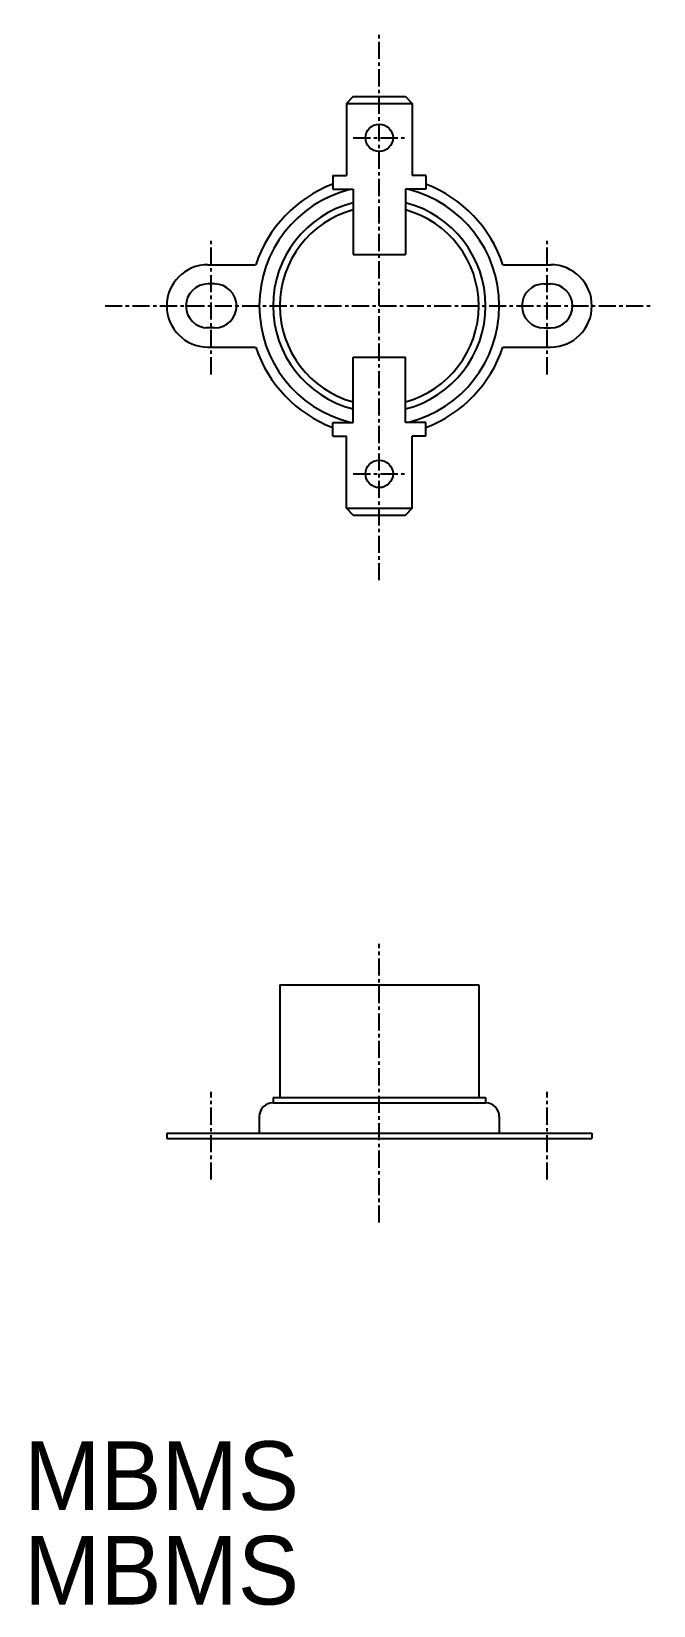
# Model space of a CAD drawing. Extents: x -389 to -344, y 196 to 311.
import ezdxf

# ---------------------------------------------------------------- set-up
doc = ezdxf.new("R2010")
doc.units = 0
doc.linetypes.add('CENTER', pattern=[2, 1.25, -0.25, 0.25, -0.25])
doc.layers.get('0').update_dxf_attribs({"linetype": 'CONTINUOUS'})
doc.layers.add('CENTER', color=1, linetype='CENTER')

msp = doc.modelspace()

# ---------------------------------------------------------------- linework, layer by layer
at = {"color": 7, "linetype": 'CONTINUOUS'}
for p, q in [((-365.84, 305.9), (-366.34, 305.4)), ((-366.34, 305.4), (-361.54, 305.4)), ((-366.34, 305.4), (-366.34, 300.15)), ((-365.84, 305.9), (-362.04, 305.9)), ((-362.04, 305.9), (-361.54, 305.4)), ((-361.54, 305.4), (-361.54, 300.15)), ((-367.34, 300.15), (-366.34, 300.15)), ((-367.34, 300.15), (-367.34, 299.15)), ((-360.54, 300.15), (-361.54, 300.15)), ((-360.54, 300.15), (-360.54, 299.15)), ((-367.34, 299.15), (-365.84, 299.15)), ((-365.84, 299.15), (-365.84, 294.4)), ((-362.04, 299.15), (-362.04, 294.4)), ((-360.54, 299.15), (-362.04, 299.15)), ((-365.84, 294.4), (-362.04, 294.4)), ((-376.44, 293.65), (-372.96, 293.65)), ((-354.93, 293.65), (-351.44, 293.65)), ((-375.94, 292.25), (-376.44, 292.25)), ((-351.94, 292.25), (-351.44, 292.25)), ((-375.94, 289.05), (-376.56, 289.06)), ((-351.94, 289.05), (-351.44, 289.05)), ((-376.44, 287.65), (-372.96, 287.65)), ((-365.84, 282.15), (-365.84, 286.9)), ((-365.84, 286.9), (-362.04, 286.9)), ((-362.04, 282.15), (-362.04, 286.9)), ((-354.93, 287.65), (-351.44, 287.65)), ((-367.34, 282.15), (-365.84, 282.15)), ((-367.34, 281.15), (-367.34, 282.15)), ((-367.34, 281.15), (-366.34, 281.15)), ((-366.34, 275.9), (-366.34, 281.15)), ((-360.54, 282.15), (-362.04, 282.15)), ((-360.54, 281.15), (-361.54, 281.15)), ((-361.54, 275.9), (-361.54, 281.15)), ((-360.54, 281.15), (-360.54, 282.15)), ((-365.84, 275.4), (-366.34, 275.9)), ((-366.34, 275.9), (-361.54, 275.9)), ((-366.34, 275.9), (-365.84, 275.4)), ((-365.84, 275.4), (-362.04, 275.4)), ((-365.84, 275.4), (-362.04, 275.4)), ((-362.04, 275.4), (-361.54, 275.9)), ((-361.54, 275.9), (-362.04, 275.4)), ((-371.19, 241.16), (-356.69, 241.16)), ((-371.19, 241.16), (-371.19, 232.96)), ((-356.69, 241.16), (-356.69, 232.96)), ((-371.69, 232.96), (-371.69, 232.56)), ((-371.69, 232.96), (-356.2, 232.96)), ((-356.2, 232.96), (-356.2, 232.56)), ((-371.69, 232.56), (-356.19, 232.56)), ((-372.69, 231.56), (-372.69, 230.36)), ((-355.19, 231.56), (-355.19, 230.36)), ((-379.44, 230.36), (-348.44, 230.36)), ((-379.44, 230.36), (-379.44, 229.96)), ((-379.44, 229.96), (-348.44, 229.96)), ((-348.44, 230.36), (-348.44, 229.96))]:
    msp.add_line(p, q, dxfattribs=at)
for centre in [(-363.94, 302.9), (-363.94, 278.4)]:
    msp.add_circle(centre, 1, dxfattribs=at)
for centre, radius, start, end in [((-363.94, 290.65), 9.5, 110.971, 161.5915), ((-363.94, 290.65), 9.5, 18.4085, 69.029), ((-363.94, 290.65), 8.75, 104.1914, 255.8086), ((-363.94, 290.65), 8.75, 284.1914, 75.8086), ((-363.94, 290.65), 7.75, 104.1914, 255.8086), ((-363.94, 290.65), 7.25, 105.1929, 254.8071), ((-363.94, 290.65), 7.75, 284.1914, 75.8086), ((-363.94, 290.65), 7.25, 285.1929, 74.8071), ((-376.44, 290.65), 3, 90, 270), ((-351.44, 290.65), 3, 270, 90), ((-376.44, 290.65), 1.6, 90, 270), ((-375.94, 290.65), 1.6, 270, 90), ((-351.94, 290.65), 1.6, 90, 270), ((-351.44, 290.65), 1.6, 270, 90), ((-363.94, 290.65), 9.5, 198.4085, 249.029), ((-363.94, 290.65), 9.5, 290.971, 341.5915), ((-371.69, 231.56), 1, 90, 180), ((-356.19, 231.56), 1, 360, 90)]:
    msp.add_arc(centre, radius, start, end, dxfattribs=at)
at = {"layer": 'CENTER', "color": 1, "linetype": 'CENTER'}
for p, q in [((-363.94, 270.65), (-363.94, 310.65)), ((-365.84, 302.9), (-362.04, 302.9)), ((-376.19, 285.65), (-376.19, 295.65)), ((-351.69, 285.65), (-351.69, 295.65)), ((-383.94, 290.65), (-343.94, 290.65)), ((-365.84, 278.4), (-362.04, 278.4)), ((-363.94, 223.83), (-363.94, 244.16)), ((-376.19, 226.96), (-376.19, 233.36)), ((-351.69, 226.96), (-351.69, 233.36))]:
    msp.add_line(p, q, dxfattribs=at)

# ---------------------------------------------------------------- texts
at = {"color": 7, "linetype": 'CONTINUOUS'}
for p in [(-389.85, 202.89), (-389.85, 195.99)]:
    msp.add_text('MBMS', height=5, dxfattribs=at).set_placement(p)

doc.saveas('drawing.dxf')
